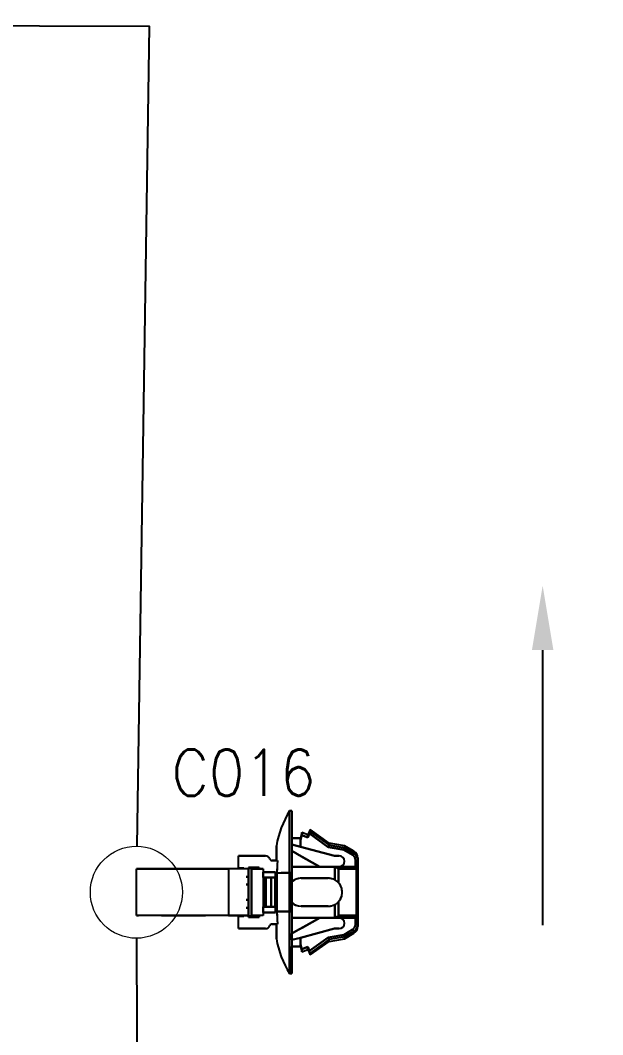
# Model space of a CAD drawing. Header units: inches. Extents: x 47316 to 59086, y 3141 to 11743.
# Drawn here: x 52485.1 to 52516.7, y 9665.3 to 9720.4 of the extents above; entities that cross this region are included whole.
import ezdxf

# ---------------------------------------------------------------- set-up
doc = ezdxf.new("R2010")
doc.units = ezdxf.units.IN
doc.header["$MEASUREMENT"] = 0
doc.styles.get("Standard").update_dxf_attribs({"font": ''})
doc.styles.get('Standard').set_extended_font_data('SimSun')
doc.linetypes.add('_VH_FELT_TAPE', pattern='A,0.4,-0.7,["FELT",Standard,S=0.3,R=0,X=-0.5,Y=-0.15],-0.7', length=1.8)

msp = doc.modelspace()

# ---------------------------------------------------------------- linework, layer by layer
msp.add_line((52513.461, 9686.218), (52513.461, 9671.27))
at = {"color": 7, "ltscale": 0.2}
for p, q in [((52499.709, 9674.117), (52499.709, 9677.485)), ((52499.709, 9674.117), (52499.709, 9677.485)), ((52499.835, 9674.117), (52499.835, 9677.485)), ((52499.835, 9677.485), (52499.835, 9674.117)), ((52499.709, 9668.644), (52499.709, 9672.012)), ((52499.709, 9672.012), (52499.709, 9668.644)), ((52499.835, 9672.012), (52499.835, 9668.644)), ((52499.835, 9672.012), (52499.835, 9668.644))]:
    msp.add_line(p, q, dxfattribs=at)
at = {"color": 7, "ltscale": 0.0075}
for p, q in [((52499.709, 9677.485), (52499.835, 9677.485)), ((52499.835, 9677.485), (52499.709, 9677.485)), ((52503.287, 9674.807), (52503.413, 9674.807)), ((52503.287, 9674.807), (52503.413, 9674.807)), ((52503.413, 9674.454), (52503.287, 9674.454)), ((52497.477, 9673.907), (52497.351, 9673.907)), ((52497.351, 9673.907), (52497.477, 9673.907)), ((52499.709, 9674.117), (52499.835, 9674.117)), ((52499.835, 9674.117), (52499.709, 9674.117)), ((52497.351, 9673.486), (52497.477, 9673.486)), ((52497.477, 9673.486), (52497.351, 9673.486)), ((52497.477, 9672.644), (52497.351, 9672.644)), ((52497.351, 9672.644), (52497.477, 9672.644)), ((52497.351, 9672.223), (52497.477, 9672.223)), ((52497.477, 9672.223), (52497.351, 9672.223)), ((52499.835, 9672.012), (52499.709, 9672.012)), ((52499.709, 9672.012), (52499.835, 9672.012)), ((52503.413, 9671.323), (52503.287, 9671.323)), ((52503.413, 9671.323), (52503.287, 9671.323)), ((52499.709, 9668.644), (52499.835, 9668.644)), ((52499.835, 9668.644), (52499.709, 9668.644))]:
    msp.add_line(p, q, dxfattribs=at)
at = {"color": 7, "ltscale": 0.087396}
for p, q in [((52499.835, 9677.485), (52499.835, 9676.013)), ((52499.835, 9668.644), (52499.835, 9670.116)), ((52499.835, 9668.644), (52499.835, 9670.116))]:
    msp.add_line(p, q, dxfattribs=at)
at = {"color": 7, "ltscale": 0.0875}
for p, q in [((52499.835, 9676.012), (52499.835, 9677.485)), ((52501.814, 9673.823), (52500.34, 9673.823)), ((52500.34, 9673.823), (52501.814, 9673.823)), ((52500.34, 9672.307), (52501.814, 9672.307)), ((52501.814, 9672.307), (52500.34, 9672.307)), ((52501.814, 9672.307), (52500.34, 9672.307))]:
    msp.add_line(p, q, dxfattribs=at)
at = {"color": 7, "ltscale": 0.019}
msp.add_line((52500.824, 9676.474), (52500.698, 9676.18), dxfattribs=at)
at = {"color": 7, "ltscale": 4.3e-05}
msp.add_line((52500.824, 9676.475), (52500.824, 9676.474), dxfattribs=at)
at = {"color": 7, "ltscale": 0.075271}
for p, q in [((52501.856, 9675.738), (52500.824, 9676.475)), ((52500.824, 9676.371), (52501.856, 9675.634)), ((52501.856, 9675.634), (52500.824, 9676.371)), ((52501.856, 9670.496), (52500.824, 9669.759)), ((52500.824, 9669.655), (52501.856, 9670.392))]:
    msp.add_line(p, q, dxfattribs=at)
at = {"color": 7, "ltscale": 4.9e-05}
msp.add_line((52500.824, 9676.475), (52500.824, 9676.474), dxfattribs=at)
at = {"color": 7, "ltscale": 0.000903}
msp.add_line((52500.824, 9676.474), (52500.824, 9676.459), dxfattribs=at)
at = {"color": 7, "ltscale": 0.000916}
msp.add_line((52500.824, 9676.474), (52500.824, 9676.458), dxfattribs=at)
at = {"color": 7, "ltscale": 0.027499}
for p, q in [((52500.298, 9676.012), (52499.835, 9676.012)), ((52499.835, 9676.012), (52500.298, 9676.012)), ((52500.298, 9670.118), (52499.835, 9670.118)), ((52499.835, 9670.118), (52500.298, 9670.118))]:
    msp.add_line(p, q, dxfattribs=at)
at = {"color": 7, "ltscale": 0.018183}
msp.add_line((52500.382, 9676.306), (52500.298, 9676.012), dxfattribs=at)
at = {"color": 7, "ltscale": 0.018199}
for p, q in [((52500.298, 9675.87), (52500.382, 9676.164)), ((52500.382, 9676.164), (52500.298, 9675.87)), ((52500.298, 9670.26), (52500.382, 9669.965)), ((52500.382, 9669.965), (52500.298, 9670.26))]:
    msp.add_line(p, q, dxfattribs=at)
at = {"color": 7, "ltscale": 0.000342}
for p, q in [((52500.298, 9676.006), (52500.298, 9676.012)), ((52500.298, 9670.118), (52500.298, 9670.124))]:
    msp.add_line(p, q, dxfattribs=at)
at = {"color": 7, "ltscale": 0.006641}
msp.add_line((52500.298, 9676.012), (52500.298, 9675.9), dxfattribs=at)
at = {"color": 7, "ltscale": 0.002142}
msp.add_line((52500.298, 9675.976), (52500.298, 9676.012), dxfattribs=at)
at = {"color": 7, "ltscale": 0.00033}
for p, q in [((52500.298, 9676.012), (52500.298, 9676.006)), ((52500.298, 9670.123), (52500.298, 9670.118)), ((52500.698, 9669.95), (52500.698, 9669.955))]:
    msp.add_line(p, q, dxfattribs=at)
at = {"color": 7, "ltscale": 0.002136}
msp.add_line((52500.298, 9676.012), (52500.298, 9675.976), dxfattribs=at)
at = {"color": 7, "ltscale": 0.001825}
msp.add_line((52500.298, 9676.006), (52500.298, 9675.975), dxfattribs=at)
at = {"color": 7, "ltscale": 0.003674}
for p, q in [((52500.298, 9675.944), (52500.298, 9676.006)), ((52500.298, 9670.124), (52500.298, 9670.185))]:
    msp.add_line(p, q, dxfattribs=at)
at = {"color": 7, "ltscale": 0.006299}
msp.add_line((52500.298, 9675.87), (52500.298, 9675.976), dxfattribs=at)
at = {"color": 7, "ltscale": 0.006305}
msp.add_line((52500.298, 9675.976), (52500.298, 9675.87), dxfattribs=at)
at = {"color": 7, "ltscale": 0.00329}
msp.add_line((52500.298, 9675.889), (52500.298, 9675.944), dxfattribs=at)
at = {"color": 7, "ltscale": 0.008429}
for p, q in [((52500.382, 9676.164), (52500.382, 9676.306)), ((52500.698, 9670.092), (52500.698, 9669.95))]:
    msp.add_line(p, q, dxfattribs=at)
at = {"color": 7, "ltscale": 0.020195}
for p, q in [((52500.698, 9676.18), (52500.382, 9676.306)), ((52500.382, 9676.164), (52500.698, 9676.038)), ((52500.698, 9676.038), (52500.382, 9676.164)), ((52500.382, 9669.965), (52500.698, 9670.092)), ((52500.698, 9670.092), (52500.382, 9669.965)), ((52500.382, 9669.823), (52500.698, 9669.95))]:
    msp.add_line(p, q, dxfattribs=at)
at = {"color": 7, "ltscale": 0.008438}
msp.add_line((52500.382, 9676.306), (52500.382, 9676.164), dxfattribs=at)
at = {"color": 7, "ltscale": 0.002185}
msp.add_line((52500.382, 9676.236), (52500.382, 9676.273), dxfattribs=at)
at = {"color": 7, "ltscale": 0.013619}
for p, q in [((52500.698, 9676.038), (52500.788, 9676.249)), ((52500.788, 9676.249), (52500.698, 9676.038)), ((52500.698, 9670.092), (52500.788, 9669.881)), ((52500.788, 9669.881), (52500.698, 9670.092))]:
    msp.add_line(p, q, dxfattribs=at)
at = {"color": 7, "ltscale": 0.0009}
msp.add_line((52500.698, 9676.165), (52500.698, 9676.18), dxfattribs=at)
at = {"color": 7, "ltscale": 0.000912}
for p, q in [((52500.698, 9676.18), (52500.698, 9676.164)), ((52500.382, 9669.839), (52500.382, 9669.824))]:
    msp.add_line(p, q, dxfattribs=at)
at = {"color": 7, "ltscale": 0.002856}
msp.add_line((52500.698, 9676.175), (52500.698, 9676.127), dxfattribs=at)
at = {"color": 7, "ltscale": 0.002869}
msp.add_line((52500.698, 9676.126), (52500.698, 9676.174), dxfattribs=at)
at = {"color": 7, "ltscale": 0.002832}
msp.add_line((52500.698, 9676.117), (52500.698, 9676.165), dxfattribs=at)
at = {"color": 7, "ltscale": 0.00282}
for p, q in [((52500.698, 9676.164), (52500.698, 9676.117)), ((52500.382, 9669.886), (52500.382, 9669.839))]:
    msp.add_line(p, q, dxfattribs=at)
at = {"color": 7, "ltscale": 0.004715}
msp.add_line((52500.698, 9676.038), (52500.698, 9676.117), dxfattribs=at)
at = {"color": 7, "ltscale": 0.004687}
msp.add_line((52500.698, 9676.117), (52500.698, 9676.038), dxfattribs=at)
at = {"color": 7, "ltscale": 0.074459}
for p, q in [((52500.788, 9676.249), (52501.809, 9675.52)), ((52501.809, 9675.52), (52500.788, 9676.249)), ((52500.788, 9669.881), (52501.809, 9670.61)), ((52501.809, 9670.61), (52500.788, 9669.881))]:
    msp.add_line(p, q, dxfattribs=at)
at = {"color": 7, "ltscale": 0.005222}
msp.add_line((52500.824, 9676.459), (52500.824, 9676.371), dxfattribs=at)
at = {"color": 7, "ltscale": 0.005249}
msp.add_line((52500.824, 9676.458), (52500.824, 9676.37), dxfattribs=at)
at = {"color": 7, "ltscale": 0.047501}
for p, q in [((52498.993, 9675.591), (52498.993, 9674.791)), ((52498.993, 9674.791), (52498.993, 9675.591)), ((52498.993, 9671.339), (52498.993, 9670.539)), ((52498.993, 9670.539), (52498.993, 9671.339))]:
    msp.add_line(p, q, dxfattribs=at)
at = {"color": 7, "ltscale": 0.028456}
for p, q in [((52500.298, 9675.536), (52499.835, 9675.66)), ((52499.835, 9675.66), (52500.298, 9675.536)), ((52500.298, 9670.593), (52499.835, 9670.47)), ((52499.835, 9670.47), (52500.298, 9670.593))]:
    msp.add_line(p, q, dxfattribs=at)
at = {"color": 7, "ltscale": 0.020602}
for p, q in [((52499.835, 9675.66), (52499.835, 9675.313)), ((52499.835, 9670.47), (52499.835, 9670.817)), ((52499.835, 9670.47), (52499.835, 9670.817))]:
    msp.add_line(p, q, dxfattribs=at)
at = {"color": 7, "ltscale": 0.020749}
msp.add_line((52499.835, 9675.31), (52499.835, 9675.66), dxfattribs=at)
at = {"color": 7, "ltscale": 0.019785}
for p, q in [((52500.298, 9675.536), (52500.298, 9675.87)), ((52500.298, 9675.87), (52500.298, 9675.536)), ((52500.298, 9670.593), (52500.298, 9670.26)), ((52500.298, 9670.26), (52500.298, 9670.593))]:
    msp.add_line(p, q, dxfattribs=at)
at = {"color": 7, "ltscale": 0.11383}
for p, q in [((52502.15, 9675.043), (52500.298, 9675.536)), ((52500.298, 9675.536), (52502.15, 9675.043)), ((52502.15, 9671.086), (52500.298, 9670.593)), ((52500.298, 9670.593), (52502.15, 9671.086))]:
    msp.add_line(p, q, dxfattribs=at)
at = {"color": 7, "ltscale": 0.004321}
for p, q in [((52501.837, 9675.587), (52501.809, 9675.52)), ((52501.809, 9675.52), (52501.837, 9675.587)), ((52501.809, 9670.61), (52501.837, 9670.543)), ((52501.837, 9670.543), (52501.809, 9670.61))]:
    msp.add_line(p, q, dxfattribs=at)
at = {"color": 7, "ltscale": 0.051095}
for p, q in [((52501.809, 9675.52), (52502.656, 9675.372)), ((52502.656, 9675.372), (52501.809, 9675.52)), ((52501.809, 9670.61), (52502.656, 9670.758)), ((52502.656, 9670.758), (52501.809, 9670.61))]:
    msp.add_line(p, q, dxfattribs=at)
at = {"color": 7, "ltscale": 0.000205}
for p, q in [((52501.838, 9675.59), (52501.837, 9675.587)), ((52501.837, 9675.587), (52501.838, 9675.59)), ((52501.837, 9670.543), (52501.838, 9670.539)), ((52501.838, 9670.539), (52501.837, 9670.543))]:
    msp.add_line(p, q, dxfattribs=at)
at = {"color": 7, "ltscale": 0.002621}
for p, q in [((52501.855, 9675.631), (52501.838, 9675.59)), ((52501.838, 9675.59), (52501.855, 9675.631)), ((52501.838, 9670.539), (52501.855, 9670.499)), ((52501.855, 9670.499), (52501.838, 9670.539))]:
    msp.add_line(p, q, dxfattribs=at)
at = {"color": 7, "ltscale": 0.050773}
for p, q in [((52501.855, 9675.631), (52502.697, 9675.484)), ((52502.697, 9675.484), (52501.855, 9675.631)), ((52502.697, 9670.646), (52501.855, 9670.499))]:
    msp.add_line(p, q, dxfattribs=at)
at = {"color": 7, "ltscale": 0.006168}
for p, q in [((52501.856, 9675.634), (52501.856, 9675.738)), ((52501.856, 9675.738), (52501.856, 9675.634))]:
    msp.add_line(p, q, dxfattribs=at)
at = {"color": 7, "ltscale": 0.05076}
for p, q in [((52502.698, 9675.59), (52501.856, 9675.738)), ((52501.856, 9670.392), (52502.698, 9670.539))]:
    msp.add_line(p, q, dxfattribs=at)
at = {"color": 7, "ltscale": 0.004276}
for p, q in [((52502.681, 9675.439), (52502.656, 9675.372)), ((52502.656, 9675.372), (52502.681, 9675.439)), ((52502.681, 9670.69), (52502.656, 9670.758)), ((52502.656, 9670.758), (52502.681, 9670.69))]:
    msp.add_line(p, q, dxfattribs=at)
at = {"color": 7, "ltscale": 0.0329}
for p, q in [((52502.656, 9675.372), (52503.134, 9675.091)), ((52503.134, 9675.091), (52502.656, 9675.372)), ((52502.656, 9670.758), (52503.134, 9671.039)), ((52503.134, 9671.039), (52502.656, 9670.758))]:
    msp.add_line(p, q, dxfattribs=at)
at = {"color": 7, "ltscale": 0.002806}
for p, q in [((52502.697, 9675.484), (52502.681, 9675.439)), ((52502.681, 9670.69), (52502.697, 9670.646))]:
    msp.add_line(p, q, dxfattribs=at)
at = {"color": 7, "ltscale": 0.00266}
for p, q in [((52502.682, 9675.441), (52502.697, 9675.484)), ((52502.697, 9670.646), (52502.682, 9670.688))]:
    msp.add_line(p, q, dxfattribs=at)
at = {"color": 7, "ltscale": 0.034163}
for p, q in [((52502.697, 9675.484), (52503.194, 9675.194)), ((52503.194, 9670.936), (52502.697, 9670.646))]:
    msp.add_line(p, q, dxfattribs=at)
at = {"color": 7, "ltscale": 0.006223}
for p, q in [((52502.698, 9675.59), (52502.698, 9675.486)), ((52502.698, 9675.59), (52502.698, 9675.486)), ((52502.698, 9670.539), (52502.698, 9670.644))]:
    msp.add_line(p, q, dxfattribs=at)
at = {"color": 7, "ltscale": 0.034946}
for p, q in [((52503.205, 9675.292), (52502.698, 9675.59)), ((52502.698, 9670.539), (52503.205, 9670.837))]:
    msp.add_line(p, q, dxfattribs=at)
at = {"color": 7, "ltscale": 0.034208}
for p, q in [((52503.194, 9675.194), (52502.698, 9675.486)), ((52503.194, 9670.936), (52502.698, 9670.644))]:
    msp.add_line(p, q, dxfattribs=at)
at = {"color": 7, "ltscale": 0.000128}
for p, q in [((52502.698, 9675.484), (52502.698, 9675.486)), ((52502.698, 9670.644), (52502.698, 9670.646)), ((52502.698, 9670.646), (52502.698, 9670.644))]:
    msp.add_line(p, q, dxfattribs=at)
at = {"color": 7, "ltscale": 0.025}
for p, q in [((52497.351, 9675.043), (52496.93, 9675.043)), ((52497.471, 9673.486), (52497.471, 9673.907)), ((52497.471, 9673.486), (52497.471, 9673.907)), ((52497.477, 9673.486), (52497.477, 9673.907)), ((52497.471, 9672.223), (52497.471, 9672.644)), ((52497.471, 9672.223), (52497.471, 9672.644))]:
    msp.add_line(p, q, dxfattribs=at)
at = {"color": 7, "ltscale": 0.039999}
for p, q in [((52496.93, 9674.37), (52496.93, 9675.043)), ((52496.93, 9674.37), (52496.93, 9675.043)), ((52496.93, 9671.086), (52496.93, 9671.76)), ((52496.93, 9671.086), (52496.93, 9671.76))]:
    msp.add_line(p, q, dxfattribs=at)
at = {"color": 7, "ltscale": 0.022501}
for p, q in [((52496.93, 9675.043), (52497.309, 9675.043)), ((52496.93, 9675.043), (52497.309, 9675.043)), ((52496.93, 9671.086), (52497.309, 9671.086)), ((52497.309, 9671.086), (52496.93, 9671.086))]:
    msp.add_line(p, q, dxfattribs=at)
at = {"color": 7, "ltscale": 0.064999}
for p, q in [((52497.309, 9675.043), (52498.404, 9675.043)), ((52497.309, 9675.043), (52498.404, 9675.043)), ((52497.309, 9671.086), (52498.404, 9671.086)), ((52498.404, 9671.086), (52497.309, 9671.086))]:
    msp.add_line(p, q, dxfattribs=at)
at = {"color": 7, "ltscale": 0.0625}
msp.add_line((52498.404, 9675.043), (52497.351, 9675.043), dxfattribs=at)
at = {"color": 7, "ltscale": 0.015289}
msp.add_line((52500.058, 9675.184), (52499.834, 9675.311), dxfattribs=at)
at = {"color": 7, "ltscale": 0.015242}
for p, q in [((52499.835, 9675.31), (52500.058, 9675.184)), ((52500.058, 9670.945), (52499.835, 9670.819))]:
    msp.add_line(p, q, dxfattribs=at)
at = {"color": 7, "ltscale": 0.02697}
msp.add_line((52500.454, 9674.961), (52500.058, 9675.184), dxfattribs=at)
at = {"color": 7, "ltscale": 0.026985}
for p, q in [((52500.058, 9675.184), (52500.454, 9674.961)), ((52500.454, 9671.169), (52500.058, 9670.945))]:
    msp.add_line(p, q, dxfattribs=at)
at = {"color": 7, "ltscale": 0.065039}
msp.add_line((52501.351, 9674.454), (52500.397, 9674.993), dxfattribs=at)
at = {"color": 7, "ltscale": 0.06116}
msp.add_line((52501.351, 9674.454), (52500.454, 9674.961), dxfattribs=at)
at = {"color": 7, "ltscale": 0.061156}
for p, q in [((52500.454, 9674.961), (52501.351, 9674.454)), ((52501.351, 9671.675), (52500.454, 9671.169))]:
    msp.add_line(p, q, dxfattribs=at)
at = {"color": 7, "ltscale": 0.014999}
for p, q in [((52502.403, 9675.043), (52502.15, 9675.043)), ((52502.15, 9675.043), (52502.403, 9675.043)), ((52502.403, 9671.086), (52502.15, 9671.086)), ((52502.403, 9671.086), (52502.15, 9671.086)), ((52502.15, 9671.086), (52502.403, 9671.086))]:
    msp.add_line(p, q, dxfattribs=at)
at = {"color": 7, "ltscale": 0.007092}
for p, q in [((52503.134, 9675.091), (52503.194, 9675.194)), ((52503.194, 9675.194), (52503.134, 9675.091)), ((52503.194, 9670.936), (52503.134, 9671.039)), ((52503.134, 9671.039), (52503.194, 9670.936))]:
    msp.add_line(p, q, dxfattribs=at)
at = {"color": 7, "ltscale": 0.005864}
msp.add_line((52503.206, 9675.292), (52503.194, 9675.194), dxfattribs=at)
at = {"color": 7, "ltscale": 0.005865}
for p, q in [((52503.206, 9675.292), (52503.194, 9675.194)), ((52503.194, 9670.936), (52503.206, 9670.838))]:
    msp.add_line(p, q, dxfattribs=at)
at = {"color": 7, "ltscale": 0.015729}
msp.add_line((52503.413, 9674.664), (52503.413, 9674.929), dxfattribs=at)
at = {"color": 7, "ltscale": 0.015717}
msp.add_line((52503.413, 9674.928), (52503.413, 9674.664), dxfattribs=at)
at = {"color": 7, "ltscale": 0.378897}
msp.add_line((52491.387, 9674.328), (52496.387, 9674.328), dxfattribs=at)
at = {"color": 7, "ltscale": 0.15}
for p, q in [((52491.387, 9671.802), (52491.387, 9674.328)), ((52496.387, 9674.328), (52496.387, 9671.802)), ((52496.387, 9674.328), (52496.387, 9671.802)), ((52497.646, 9671.802), (52497.646, 9674.328)), ((52497.646, 9674.328), (52497.646, 9671.802)), ((52498.277, 9674.328), (52498.277, 9671.802)), ((52498.277, 9674.328), (52498.277, 9671.802)), ((52503.35, 9671.802), (52503.35, 9674.328)), ((52503.35, 9674.328), (52503.35, 9671.802))]:
    msp.add_line(p, q, dxfattribs=at)
at = {"color": 7, "ltscale": 0.215019}
msp.add_line((52494.823, 9674.328), (52491.387, 9674.328), dxfattribs=at)
at = {"color": 7, "ltscale": 0.315749}
msp.add_line((52491.387, 9674.328), (52495.955, 9674.328), dxfattribs=at)
at = {"color": 7, "ltscale": 0.378905}
msp.add_line((52496.387, 9674.328), (52491.387, 9674.328), dxfattribs=at)
at = {"color": 7, "ltscale": 0.315758}
msp.add_line((52491.387, 9674.328), (52495.955, 9674.328), dxfattribs=at)
at = {"color": 7, "ltscale": 0.179182}
msp.add_line((52494.652, 9674.328), (52491.634, 9674.328), dxfattribs=at)
at = {"color": 7, "ltscale": 0.026669}
for p, q in [((52494.652, 9674.328), (52495.101, 9674.328)), ((52495.101, 9674.328), (52494.652, 9674.328)), ((52494.823, 9674.328), (52495.272, 9674.328))]:
    msp.add_line(p, q, dxfattribs=at)
at = {"color": 7, "ltscale": 0.108633}
msp.add_line((52496.93, 9674.328), (52495.101, 9674.328), dxfattribs=at)
at = {"color": 7, "ltscale": 0.076392}
msp.add_line((52496.387, 9674.328), (52495.101, 9674.328), dxfattribs=at)
at = {"color": 7, "ltscale": 0.098454}
msp.add_line((52496.93, 9674.328), (52495.272, 9674.328), dxfattribs=at)
at = {"color": 7, "ltscale": 0.057913}
msp.add_line((52496.93, 9674.328), (52495.955, 9674.328), dxfattribs=at)
at = {"color": 7, "ltscale": 0.0644}
for p, q in [((52497.471, 9674.328), (52496.387, 9674.328)), ((52497.471, 9674.328), (52496.387, 9674.328)), ((52496.387, 9671.802), (52497.471, 9671.802)), ((52497.471, 9671.802), (52496.387, 9671.802))]:
    msp.add_line(p, q, dxfattribs=at)
at = {"color": 7, "ltscale": 0.0175}
for p, q in [((52496.93, 9674.37), (52497.225, 9674.37)), ((52496.93, 9674.37), (52497.225, 9674.37)), ((52497.225, 9674.37), (52496.93, 9674.37)), ((52496.93, 9671.76), (52497.225, 9671.76)), ((52497.225, 9671.76), (52496.93, 9671.76))]:
    msp.add_line(p, q, dxfattribs=at)
at = {"color": 7, "ltscale": 0.002499}
for p, q in [((52496.93, 9674.328), (52496.93, 9674.37)), ((52497.225, 9674.37), (52497.225, 9674.328)), ((52497.225, 9674.328), (52497.225, 9674.37)), ((52497.477, 9674.412), (52497.477, 9674.37)), ((52497.477, 9674.412), (52497.477, 9674.37)), ((52498.025, 9674.37), (52498.025, 9674.328)), ((52498.025, 9674.328), (52498.025, 9674.37)), ((52498.025, 9674.37), (52498.025, 9674.328)), ((52496.93, 9671.76), (52496.93, 9671.802)), ((52497.225, 9671.802), (52497.225, 9671.76)), ((52497.225, 9671.76), (52497.225, 9671.802)), ((52497.477, 9671.718), (52497.477, 9671.76)), ((52497.477, 9671.76), (52497.477, 9671.718)), ((52497.477, 9671.76), (52497.477, 9671.718)), ((52498.025, 9671.802), (52498.025, 9671.76)), ((52498.025, 9671.76), (52498.025, 9671.802)), ((52498.025, 9671.802), (52498.025, 9671.76))]:
    msp.add_line(p, q, dxfattribs=at)
at = {"color": 7, "ltscale": 2.6e-05}
for p, q in [((52496.931, 9674.37), (52496.93, 9674.37)), ((52496.93, 9671.76), (52496.931, 9671.76))]:
    msp.add_line(p, q, dxfattribs=at)
at = {"color": 7, "ltscale": 0.000629}
msp.add_line((52497.477, 9674.401), (52497.477, 9674.412), dxfattribs=at)
at = {"color": 7, "ltscale": 0.035001}
for p, q in [((52497.477, 9674.412), (52498.067, 9674.412)), ((52498.067, 9674.412), (52497.477, 9674.412)), ((52499.835, 9674.117), (52499.246, 9674.117)), ((52499.835, 9674.117), (52499.246, 9674.117)), ((52498.067, 9671.718), (52497.477, 9671.718)), ((52498.067, 9671.718), (52497.477, 9671.718)), ((52497.477, 9671.718), (52498.067, 9671.718))]:
    msp.add_line(p, q, dxfattribs=at)
at = {"color": 7, "ltscale": 0.154999}
for p, q in [((52497.477, 9674.37), (52497.477, 9671.76)), ((52497.477, 9671.76), (52497.477, 9674.37))]:
    msp.add_line(p, q, dxfattribs=at)
at = {"color": 7, "ltscale": 0.032501}
for p, q in [((52497.477, 9674.37), (52498.025, 9674.37)), ((52497.477, 9674.37), (52498.025, 9674.37)), ((52497.477, 9671.76), (52498.025, 9671.76)), ((52498.025, 9671.76), (52497.477, 9671.76))]:
    msp.add_line(p, q, dxfattribs=at)
at = {"color": 7, "ltscale": 0.021939}
msp.add_line((52497.477, 9674.37), (52497.847, 9674.37), dxfattribs=at)
at = {"color": 7, "ltscale": 0.0375}
for p, q in [((52497.646, 9674.328), (52498.277, 9674.328)), ((52498.277, 9674.328), (52497.646, 9674.328)), ((52498.277, 9671.802), (52497.646, 9671.802)), ((52498.277, 9671.802), (52497.646, 9671.802))]:
    msp.add_line(p, q, dxfattribs=at)
at = {"color": 7, "ltscale": 0.010562}
msp.add_line((52498.025, 9674.37), (52497.847, 9674.37), dxfattribs=at)
at = {"color": 7, "ltscale": 0.002502}
msp.add_line((52498.067, 9674.328), (52498.025, 9674.328), dxfattribs=at)
at = {"color": 7, "ltscale": 0.004999}
for p, q in [((52498.067, 9674.412), (52498.067, 9674.328)), ((52498.067, 9674.328), (52498.067, 9674.412)), ((52498.067, 9671.802), (52498.067, 9671.718)), ((52498.067, 9671.718), (52498.067, 9671.802))]:
    msp.add_line(p, q, dxfattribs=at)
at = {"color": 7, "ltscale": 0.013786}
msp.add_line((52498.993, 9674.791), (52498.761, 9674.791), dxfattribs=at)
at = {"color": 7, "ltscale": 0.017471}
for p, q in [((52499.055, 9674.791), (52498.761, 9674.791)), ((52499.055, 9671.339), (52498.761, 9671.339))]:
    msp.add_line(p, q, dxfattribs=at)
at = {"color": 7, "ltscale": 0.017476}
for p, q in [((52498.761, 9674.791), (52499.055, 9674.791)), ((52498.761, 9671.339), (52499.055, 9671.339))]:
    msp.add_line(p, q, dxfattribs=at)
at = {"color": 7, "ltscale": 0.00369}
for p, q in [((52499.055, 9674.791), (52498.993, 9674.791)), ((52498.993, 9671.339), (52499.055, 9671.339))]:
    msp.add_line(p, q, dxfattribs=at)
at = {"color": 7, "ltscale": 0.089999}
for p, q in [((52499.835, 9674.454), (52501.351, 9674.454)), ((52501.351, 9674.454), (52499.835, 9674.454)), ((52501.351, 9671.675), (52499.835, 9671.675)), ((52499.835, 9671.675), (52501.351, 9671.675))]:
    msp.add_line(p, q, dxfattribs=at)
at = {"color": 7, "ltscale": 0.040697}
msp.add_line((52501.194, 9674.454), (52500.509, 9674.454), dxfattribs=at)
at = {"color": 7, "ltscale": 0.040701}
msp.add_line((52500.509, 9674.454), (52501.194, 9674.454), dxfattribs=at)
at = {"color": 7, "ltscale": 0.039936}
for p, q in [((52501.351, 9674.454), (52502.023, 9674.454)), ((52502.023, 9674.454), (52501.351, 9674.454)), ((52502.023, 9671.675), (52501.351, 9671.675)), ((52501.351, 9671.675), (52502.023, 9671.675))]:
    msp.add_line(p, q, dxfattribs=at)
at = {"color": 7, "ltscale": 0.048712}
msp.add_line((52502.171, 9674.454), (52501.351, 9674.454), dxfattribs=at)
at = {"color": 7, "ltscale": 0.082565}
for p, q in [((52503.413, 9674.454), (52502.023, 9674.454)), ((52502.023, 9674.454), (52503.413, 9674.454)), ((52502.023, 9671.675), (52503.413, 9671.675)), ((52503.413, 9671.675), (52502.023, 9671.675))]:
    msp.add_line(p, q, dxfattribs=at)
at = {"color": 7, "ltscale": 0.041339}
for p, q in [((52502.165, 9674.433), (52502.165, 9673.736)), ((52502.165, 9673.736), (52502.165, 9674.433)), ((52502.165, 9672.393), (52502.165, 9671.697)), ((52502.165, 9671.697), (52502.165, 9672.393))]:
    msp.add_line(p, q, dxfattribs=at)
at = {"color": 7, "ltscale": 0.002634}
for p, q in [((52502.165, 9674.433), (52502.206, 9674.417)), ((52502.206, 9671.713), (52502.165, 9671.697))]:
    msp.add_line(p, q, dxfattribs=at)
at = {"color": 7, "ltscale": 0.002635}
for p, q in [((52502.206, 9674.417), (52502.165, 9674.433)), ((52502.165, 9671.697), (52502.206, 9671.712))]:
    msp.add_line(p, q, dxfattribs=at)
at = {"color": 7, "ltscale": 0.008279}
msp.add_line((52502.31, 9674.454), (52502.171, 9674.454), dxfattribs=at)
at = {"color": 7, "ltscale": 0.005516}
msp.add_line((52502.403, 9674.454), (52502.31, 9674.454), dxfattribs=at)
at = {"color": 7, "ltscale": 0.044711}
for p, q in [((52502.374, 9673.575), (52502.374, 9674.328)), ((52502.374, 9674.328), (52502.374, 9673.575)), ((52502.374, 9671.802), (52502.374, 9672.555)), ((52502.374, 9672.555), (52502.374, 9671.802))]:
    msp.add_line(p, q, dxfattribs=at)
at = {"color": 7, "ltscale": 0.057954}
for p, q in [((52502.374, 9674.328), (52503.35, 9674.328)), ((52503.35, 9674.328), (52502.374, 9674.328)), ((52503.35, 9671.802), (52502.374, 9671.802)), ((52502.374, 9671.802), (52503.35, 9671.802))]:
    msp.add_line(p, q, dxfattribs=at)
at = {"color": 7, "ltscale": 0.052501}
msp.add_line((52503.287, 9674.454), (52502.403, 9674.454), dxfattribs=at)
at = {"color": 7, "ltscale": 0.020941}
for p, q in [((52503.287, 9674.807), (52503.287, 9674.454)), ((52503.287, 9674.454), (52503.287, 9674.807)), ((52503.413, 9674.454), (52503.413, 9674.807)), ((52503.413, 9674.807), (52503.413, 9674.454)), ((52503.287, 9671.323), (52503.287, 9671.675)), ((52503.287, 9671.675), (52503.287, 9671.323)), ((52503.413, 9671.323), (52503.413, 9671.675)), ((52503.413, 9671.675), (52503.413, 9671.323))]:
    msp.add_line(p, q, dxfattribs=at)
at = {"color": 7, "ltscale": 0.012512}
for p, q in [((52503.413, 9674.453), (52503.413, 9674.664)), ((52503.413, 9671.466), (52503.413, 9671.676))]:
    msp.add_line(p, q, dxfattribs=at)
at = {"color": 7, "ltscale": 0.000995}
for p, q in [((52503.413, 9674.437), (52503.413, 9674.454)), ((52503.413, 9674.454), (52503.413, 9674.437)), ((52503.413, 9671.675), (52503.413, 9671.692)), ((52503.413, 9671.692), (52503.413, 9671.675))]:
    msp.add_line(p, q, dxfattribs=at)
at = {"color": 7, "ltscale": 0.163214}
msp.add_line((52503.413, 9671.691), (52503.413, 9674.439), dxfattribs=at)
at = {"color": 7, "ltscale": 0.163013}
msp.add_line((52503.413, 9674.437), (52503.413, 9671.692), dxfattribs=at)
at = {"color": 7, "ltscale": 0.040002}
for p, q in [((52498.277, 9674.159), (52498.951, 9674.159)), ((52498.951, 9674.159), (52498.277, 9674.159)), ((52498.951, 9671.97), (52498.277, 9671.97)), ((52498.951, 9671.97), (52498.277, 9671.97)), ((52498.277, 9671.97), (52498.951, 9671.97))]:
    msp.add_line(p, q, dxfattribs=at)
at = {"color": 7, "ltscale": 0.017502}
for p, q in [((52498.277, 9673.865), (52498.277, 9674.159)), ((52498.277, 9671.97), (52498.277, 9672.265))]:
    msp.add_line(p, q, dxfattribs=at)
at = {"color": 7, "ltscale": 0.00087}
for p, q in [((52498.292, 9673.865), (52498.277, 9673.865)), ((52498.277, 9673.865), (52498.292, 9673.865)), ((52498.292, 9672.265), (52498.277, 9672.265)), ((52498.277, 9672.265), (52498.292, 9672.265))]:
    msp.add_line(p, q, dxfattribs=at)
at = {"color": 7, "ltscale": 0.023952}
msp.add_line((52498.681, 9673.865), (52498.277, 9673.865), dxfattribs=at)
at = {"color": 7, "ltscale": 0.007443}
for p, q in [((52498.417, 9673.865), (52498.292, 9673.865)), ((52498.292, 9673.865), (52498.417, 9673.865)), ((52498.417, 9672.265), (52498.292, 9672.265)), ((52498.292, 9672.265), (52498.417, 9672.265))]:
    msp.add_line(p, q, dxfattribs=at)
at = {"color": 7, "ltscale": 0.095001}
for p, q in [((52498.292, 9673.865), (52498.292, 9672.265)), ((52498.292, 9672.265), (52498.292, 9673.865)), ((52498.417, 9673.865), (52498.417, 9672.265)), ((52498.417, 9672.265), (52498.417, 9673.865)), ((52498.718, 9672.265), (52498.718, 9673.865)), ((52498.718, 9673.865), (52498.718, 9672.265)), ((52498.927, 9672.265), (52498.927, 9673.865))]:
    msp.add_line(p, q, dxfattribs=at)
at = {"color": 7, "ltscale": 0.017839}
for p, q in [((52498.718, 9673.865), (52498.417, 9673.865)), ((52498.417, 9673.865), (52498.718, 9673.865)), ((52498.718, 9672.265), (52498.417, 9672.265)), ((52498.417, 9672.265), (52498.718, 9672.265))]:
    msp.add_line(p, q, dxfattribs=at)
at = {"color": 7, "ltscale": 0.014789}
msp.add_line((52498.702, 9673.865), (52498.951, 9673.865), dxfattribs=at)
at = {"color": 7, "ltscale": 0.013841}
for p, q in [((52498.951, 9673.865), (52498.718, 9673.865)), ((52498.718, 9672.265), (52498.951, 9672.265))]:
    msp.add_line(p, q, dxfattribs=at)
at = {"color": 7, "ltscale": 0.012407}
for p, q in [((52498.927, 9673.865), (52498.718, 9673.865)), ((52498.927, 9672.265), (52498.718, 9672.265))]:
    msp.add_line(p, q, dxfattribs=at)
at = {"color": 7, "ltscale": 0.129999}
for p, q in [((52498.951, 9674.159), (52498.951, 9671.97)), ((52498.951, 9671.97), (52498.951, 9674.159))]:
    msp.add_line(p, q, dxfattribs=at)
at = {"color": 7, "ltscale": 0.040567}
for p, q in [((52499.026, 9674.117), (52499.709, 9674.117)), ((52499.026, 9672.012), (52499.709, 9672.012))]:
    msp.add_line(p, q, dxfattribs=at)
at = {"color": 7, "ltscale": 0.125}
for p, q in [((52499.026, 9672.012), (52499.026, 9674.117)), ((52499.026, 9674.117), (52499.026, 9672.012)), ((52499.709, 9672.012), (52499.709, 9674.117)), ((52499.709, 9674.117), (52499.709, 9672.012)), ((52499.835, 9672.012), (52499.835, 9674.117)), ((52499.835, 9674.117), (52499.835, 9672.012))]:
    msp.add_line(p, q, dxfattribs=at)
at = {"color": 7, "ltscale": 0.040569}
for p, q in [((52499.026, 9674.117), (52499.709, 9674.117)), ((52499.709, 9672.012), (52499.026, 9672.012))]:
    msp.add_line(p, q, dxfattribs=at)
at = {"color": 7, "ltscale": 0.000322}
msp.add_line((52497.477, 9673.486), (52497.472, 9673.486), dxfattribs=at)
at = {"color": 7, "ltscale": 0.001863}
msp.add_line((52502.353, 9673.597), (52502.375, 9673.574), dxfattribs=at)
at = {"color": 7, "ltscale": 0.000505}
msp.add_line((52502.374, 9673.575), (52502.368, 9673.581), dxfattribs=at)
at = {"color": 7, "ltscale": 0.023056}
msp.add_line((52497.477, 9672.256), (52497.477, 9672.644), dxfattribs=at)
at = {"color": 7, "ltscale": 0.000368}
msp.add_line((52497.471, 9672.223), (52497.477, 9672.223), dxfattribs=at)
at = {"color": 7, "ltscale": 0.001447}
msp.add_line((52498.927, 9672.265), (52498.951, 9672.265), dxfattribs=at)
at = {"color": 7, "ltscale": 0.000598}
msp.add_line((52502.374, 9672.555), (52502.367, 9672.547), dxfattribs=at)
at = {"color": 7, "ltscale": 0.378893}
msp.add_line((52496.387, 9671.802), (52491.387, 9671.802), dxfattribs=at)
at = {"color": 7, "ltscale": 0.0272}
msp.add_line((52491.5, 9671.802), (52491.387, 9671.802), dxfattribs=at)
at = {"color": 7, "ltscale": 0.37888}
msp.add_line((52496.387, 9671.802), (52491.387, 9671.802), dxfattribs=at)
at = {"color": 7, "ltscale": 0.027199}
msp.add_line((52491.387, 9671.802), (52491.5, 9671.802), dxfattribs=at)
at = {"color": 7, "ltscale": 0.142589}
msp.add_line((52492.746, 9671.802), (52495.147, 9671.802), dxfattribs=at)
at = {"color": 7, "ltscale": 0.142593}
msp.add_line((52495.148, 9671.802), (52492.747, 9671.802), dxfattribs=at)
at = {"color": 7, "ltscale": 0.02751}
msp.add_line((52499.709, 9672.012), (52499.246, 9672.012), dxfattribs=at)
msp.add_line((52499.709, 9672.012), (52499.246, 9672.012), dxfattribs=at)
at = {"color": 7, "ltscale": 0.064963}
msp.add_line((52500.398, 9671.137), (52501.351, 9671.675), dxfattribs=at)
at = {"color": 7, "ltscale": 0.061161}
msp.add_line((52500.454, 9671.169), (52501.351, 9671.675), dxfattribs=at)
at = {"color": 7, "ltscale": 0.000399}
msp.add_line((52503.413, 9671.697), (52503.413, 9671.691), dxfattribs=at)
at = {"color": 7, "ltscale": 0.02701}
msp.add_line((52500.058, 9670.945), (52500.454, 9671.169), dxfattribs=at)
at = {"color": 7, "ltscale": 0.012915}
msp.add_line((52503.413, 9671.248), (52503.413, 9671.466), dxfattribs=at)
at = {"color": 7, "ltscale": 0.004422}
msp.add_line((52503.413, 9671.323), (52503.413, 9671.248), dxfattribs=at)
at = {"color": 7, "ltscale": 0.006183}
msp.add_line((52503.413, 9671.219), (52503.413, 9671.323), dxfattribs=at)
at = {"color": 7, "ltscale": 0.007248}
msp.add_line((52503.413, 9671.323), (52503.413, 9671.201), dxfattribs=at)
at = {"color": 7, "ltscale": 0.001605}
msp.add_line((52503.413, 9671.234), (52503.413, 9671.207), dxfattribs=at)
at = {"color": 7, "ltscale": 0.015215}
msp.add_line((52499.835, 9670.819), (52500.058, 9670.945), dxfattribs=at)
at = {"color": 7, "ltscale": 0.075264}
msp.add_line((52501.856, 9670.496), (52500.824, 9669.759), dxfattribs=at)
at = {"color": 7, "ltscale": 0.050769}
msp.add_line((52502.697, 9670.646), (52501.856, 9670.496), dxfattribs=at)
at = {"color": 7, "ltscale": 0.006165}
for p, q in [((52501.856, 9670.392), (52501.856, 9670.496)), ((52501.856, 9670.392), (52501.856, 9670.496)), ((52500.824, 9669.655), (52500.824, 9669.759))]:
    msp.add_line(p, q, dxfattribs=at)
at = {"color": 7, "ltscale": 0.006219}
msp.add_line((52502.698, 9670.644), (52502.698, 9670.539), dxfattribs=at)
at = {"color": 7, "ltscale": 0.00587}
msp.add_line((52503.206, 9670.838), (52503.194, 9670.936), dxfattribs=at)
at = {"color": 7, "ltscale": 0.008441}
for p, q in [((52500.298, 9670.118), (52500.298, 9670.26)), ((52500.298, 9670.26), (52500.298, 9670.118)), ((52500.698, 9669.949), (52500.698, 9670.092))]:
    msp.add_line(p, q, dxfattribs=at)
at = {"color": 7, "ltscale": 0.008432}
msp.add_line((52500.298, 9670.26), (52500.298, 9670.118), dxfattribs=at)
at = {"color": 7, "ltscale": 0.00434}
msp.add_line((52500.298, 9670.185), (52500.298, 9670.259), dxfattribs=at)
at = {"color": 7, "ltscale": 0.002209}
msp.add_line((52500.298, 9670.161), (52500.298, 9670.123), dxfattribs=at)
at = {"color": 7, "ltscale": 0.000286}
for p, q in [((52500.299, 9670.119), (52500.298, 9670.124)), ((52500.298, 9670.124), (52500.299, 9670.119))]:
    msp.add_line(p, q, dxfattribs=at)
at = {"color": 7, "ltscale": 0.018174}
msp.add_line((52500.298, 9670.118), (52500.382, 9669.824), dxfattribs=at)
at = {"color": 7, "ltscale": 0.004681}
for p, q in [((52500.382, 9669.886), (52500.382, 9669.965)), ((52500.382, 9669.965), (52500.382, 9669.886))]:
    msp.add_line(p, q, dxfattribs=at)
at = {"color": 7, "ltscale": 0.002823}
msp.add_line((52500.382, 9669.839), (52500.382, 9669.886), dxfattribs=at)
at = {"color": 7, "ltscale": 0.004291}
msp.add_line((52500.698, 9670.019), (52500.698, 9670.092), dxfattribs=at)
at = {"color": 7, "ltscale": 0.003809}
msp.add_line((52500.698, 9669.955), (52500.698, 9670.019), dxfattribs=at)
at = {"color": 7, "ltscale": 0.001593}
msp.add_line((52500.698, 9669.982), (52500.698, 9669.955), dxfattribs=at)
at = {"color": 7, "ltscale": 0.000327}
msp.add_line((52500.698, 9669.955), (52500.698, 9669.949), dxfattribs=at)
at = {"color": 7, "ltscale": 0.019025}
msp.add_line((52500.698, 9669.949), (52500.824, 9669.655), dxfattribs=at)
at = {"color": 7, "ltscale": 0.000925}
msp.add_line((52500.382, 9669.823), (52500.382, 9669.839), dxfattribs=at)
at = {"color": 7, "ltscale": 0.006177}
msp.add_line((52500.824, 9669.759), (52500.824, 9669.655), dxfattribs=at)
at = {"color": 0, "linetype": '_VH_FELT_TAPE', "lineweight": -3, "ltscale": 5}
for points in [[(52491.425, 9675.564), (52492.094, 9720.108), (52378.46, 9720.442)], [(52491.396, 9670.565), (52491.546, 9629.943), (52572.816, 9629.972)]]:
    msp.add_lwpolyline(points, dxfattribs=at)
at = {"color": 7}
for points in [[(52503.413, 9674.807), (52503.398, 9674.922), (52503.354, 9675.03), (52503.285, 9675.123), (52503.194, 9675.194)], [(52503.413, 9674.807), (52503.399, 9674.92), (52503.356, 9675.027), (52503.303, 9675.104), (52503.194, 9675.194)], [(52502.521, 9673.338), (52502.481, 9673.424), (52502.374, 9673.575)], [(52502.374, 9672.555), (52502.481, 9672.705), (52502.521, 9672.791)], [(52503.194, 9670.936), (52503.286, 9671.007), (52503.355, 9671.1), (52503.398, 9671.208), (52503.413, 9671.323)], [(52503.194, 9670.936), (52503.271, 9670.992), (52503.332, 9671.064), (52503.385, 9671.166), (52503.413, 9671.323)]]:
    msp.add_lwpolyline(points, dxfattribs=at)
at = {"color": 0, "linetype": 'Continuous', "lineweight": 15}
msp.add_circle((52491.387, 9673.065), 2.5, dxfattribs=at)
at = {"color": 7}
for centre, radius, start, end in [((52504.397, 9674.632), 5.489, 148.6734, 169.9357), ((52500.177, 9676.512), 0.665, 336.7164, 343.3657), ((52500.207, 9676.501), 0.633, 336.5477, 343.542), ((52500.62, 9676.387), 0.205, 341.5163, 355.58), ((52500.621, 9676.387), 0.204, 341.369, 355.482), ((52498.404, 9674.791), 0.253, 19.4707, 90.0006), ((52498.404, 9674.791), 0.253, 19.4712, 90), ((52498.404, 9674.791), 0.253, 19.4706, 90.0005), ((52498.762, 9674.918), 0.127, 199.5447, 212.9575), ((52498.762, 9674.918), 0.127, 199.7868, 269.6844), ((52498.761, 9674.917), 0.126, 199.4903, 269.9805), ((52502.403, 9674.749), 0.295, 270.0245, 89.9755), ((52502.403, 9674.749), 0.295, 270.0079, 89.9921), ((52502.892, 9674.718), 0.444, 46.2941, 57.0546), ((52502.984, 9674.838), 0.294, 42.9951, 59.4663), ((52502.969, 9674.823), 0.315, 27.6161, 42.9808), ((52502.987, 9674.837), 0.293, 26.8155, 43.3467), ((52502.984, 9674.924), 0.43, 0.6573, 58.8491), ((52502.966, 9674.818), 0.32, 13.2465, 28.1596), ((52502.948, 9674.813), 0.338, 13.2641, 27.5859), ((52502.927, 9674.807), 0.36, 359.881, 13.3121), ((52502.758, 9674.79), 0.529, 1.7682, 10.8839), ((52508.903, 9674.08), 9.877, 177.8296, 179.7826), ((52506.756, 9674.118), 7.731, 177.5108, 180.0061), ((52508.903, 9674.08), 9.877, 177.8296, 179.7826), ((52506.377, 9674.138), 7.351, 174.9018, 177.5345), ((52508.702, 9673.977), 9.681, 175.1752, 177.1742), ((52502.023, 9673.978), 0.476, 72.7481, 90.0379), ((52502.027, 9674.001), 0.453, 72.3635, 90.543), ((52501.863, 9673.591), 0.894, 62.7227, 67.4531), ((52501.866, 9673.599), 0.886, 62.658, 67.4329), ((52501.645, 9673.178), 1.361, 57.6018, 62.5144), ((52501.657, 9673.199), 1.337, 57.5516, 62.458), ((52503.035, 9674.608), 0.422, 318.3051, 328.9783), ((52503.024, 9674.616), 0.435, 318.4671, 328.8089), ((52503.248, 9674.479), 0.172, 329.2053, 338.8167), ((52503.249, 9674.479), 0.172, 329.3222, 338.9686), ((52503.352, 9674.443), 0.0617, 335.4196, 356.5764), ((52503.351, 9674.443), 0.0623, 335.4109, 356.316), ((52503.353, 9674.44), 0.0611, 337.7767, 357.333), ((52503.352, 9674.44), 0.0615, 337.7243, 357.1203), ((52500.345, 9673.054), 0.769, 90.3271, 131.5148), ((52500.34, 9673.065), 0.757, 89.9756, 131.8187), ((52500.341, 9673.06), 0.763, 90.0484, 107.9134), ((52501.814, 9673.065), 0.758, 62.4207, 89.9996), ((52501.813, 9673.06), 0.763, 75.6092, 89.9512), ((52501.81, 9673.059), 0.764, 62.3971, 89.7505), ((52501.812, 9673.057), 0.765, 52.952, 62.5749), ((52501.811, 9673.062), 0.761, 52.6881, 62.3734), ((52501.833, 9673.085), 0.73, 42.1985, 52.9728), ((52501.813, 9673.064), 0.759, 42.3338, 52.703), ((52501.804, 9673.062), 0.767, 21.0995, 42.0045), ((52501.813, 9673.064), 0.759, 16.4348, 29.9311), ((52501.814, 9673.062), 0.758, 0.212, 21.3542), ((52501.802, 9673.064), 0.769, 0.0656, 20.8991), ((52501.804, 9673.068), 0.767, 318.0008, 338.9015), ((52501.812, 9673.066), 0.759, 335.8372, 344.997), ((52501.814, 9673.065), 0.758, 336.5332, 343.4892), ((52501.814, 9673.068), 0.758, 338.6458, 359.788), ((52501.802, 9673.066), 0.769, 339.0988, 359.934), ((52500.34, 9673.064), 0.757, 228.1918, 270.0256), ((52500.339, 9673.063), 0.756, 228.1546, 252.2965), ((52500.345, 9673.076), 0.769, 228.4852, 269.6729), ((52501.81, 9673.071), 0.764, 270.2495, 297.6029), ((52501.814, 9673.065), 0.758, 270.0004, 297.5793), ((52501.813, 9673.071), 0.764, 270.056, 285.2681), ((52501.813, 9673.07), 0.763, 270.0482, 284.6082), ((52501.814, 9673.065), 0.758, 270.0002, 284.4836), ((52501.812, 9673.073), 0.765, 297.4251, 307.048), ((52501.811, 9673.068), 0.761, 297.6266, 307.3119), ((52501.833, 9673.045), 0.73, 307.0272, 317.8015), ((52501.813, 9673.066), 0.759, 307.297, 317.6662), ((52506.755, 9672.011), 7.73, 179.9937, 182.4893), ((52508.903, 9672.05), 9.877, 180.2174, 182.1704), ((52506.378, 9671.992), 7.352, 182.4656, 185.098), ((52508.702, 9672.153), 9.681, 182.8258, 184.8248), ((52502.023, 9672.151), 0.476, 269.9621, 287.2519), ((52502.027, 9672.128), 0.453, 269.4607, 287.6335), ((52501.866, 9672.53), 0.886, 292.5669, 297.3423), ((52501.863, 9672.538), 0.894, 292.5464, 297.2781), ((52501.645, 9672.951), 1.362, 297.4859, 302.3978), ((52501.657, 9672.93), 1.337, 297.5422, 302.4481), ((52502.403, 9671.381), 0.295, 270.0245, 89.9755), ((52502.403, 9671.381), 0.295, 270.0079, 89.9921), ((52503.034, 9671.52), 0.423, 31.0512, 41.7023), ((52503.023, 9671.513), 0.436, 31.1803, 41.5063), ((52503.248, 9671.65), 0.172, 21.1818, 30.7979), ((52503.249, 9671.651), 0.172, 21.0299, 30.6831), ((52503.352, 9671.689), 0.0611, 2.6667, 22.2213), ((52503.352, 9671.689), 0.0615, 2.877, 22.2723), ((52498.404, 9671.339), 0.253, 270, 340.5288), ((52498.404, 9671.339), 0.253, 269.9994, 340.5293), ((52498.762, 9671.211), 0.127, 90.3156, 160.2132), ((52498.761, 9671.212), 0.126, 90.0191, 160.5093), ((52498.761, 9671.212), 0.127, 132.2692, 160.4569), ((52502.985, 9671.292), 0.294, 300.5289, 316.9653), ((52502.893, 9671.411), 0.443, 302.9072, 313.7029), ((52502.969, 9671.306), 0.315, 316.9764, 332.3479), ((52502.987, 9671.292), 0.292, 316.6064, 333.1893), ((52502.984, 9671.206), 0.43, 301.1525, 359.3426), ((52502.948, 9671.317), 0.338, 332.3799, 346.6959), ((52502.965, 9671.312), 0.321, 331.8395, 346.7612), ((52502.928, 9671.322), 0.36, 346.646, 0.123), ((52502.758, 9671.339), 0.53, 349.0695, 358.209), ((52504.397, 9671.498), 5.489, 190.0643, 211.3266), ((52504.397, 9671.498), 5.489, 190.0643, 211.3266), ((52500.206, 9669.628), 0.635, 16.4827, 23.4454), ((52500.177, 9669.618), 0.665, 16.641, 23.285), ((52500.622, 9669.743), 0.203, 4.3892, 18.6183), ((52500.619, 9669.743), 0.206, 4.4416, 18.4778)]:
    msp.add_arc(centre, radius, start, end, dxfattribs=at)
msp.add_solid([(52512.878, 9686.218), (52513.461, 9689.718), (52514.045, 9686.218)])

# ---------------------------------------------------------------- texts
at = {"color": 21, "linetype": 'Continuous', "lineweight": 15, "insert": (52493.304, 9680.812), "char_height": 2.5, "width": 8.67857, "attachment_point": 1}
msp.add_mtext('\\Fromans.shx;\\W0.9000000000;\\T1.0000000000;\\o\\lC016', dxfattribs=at)

doc.saveas('drawing.dxf')
